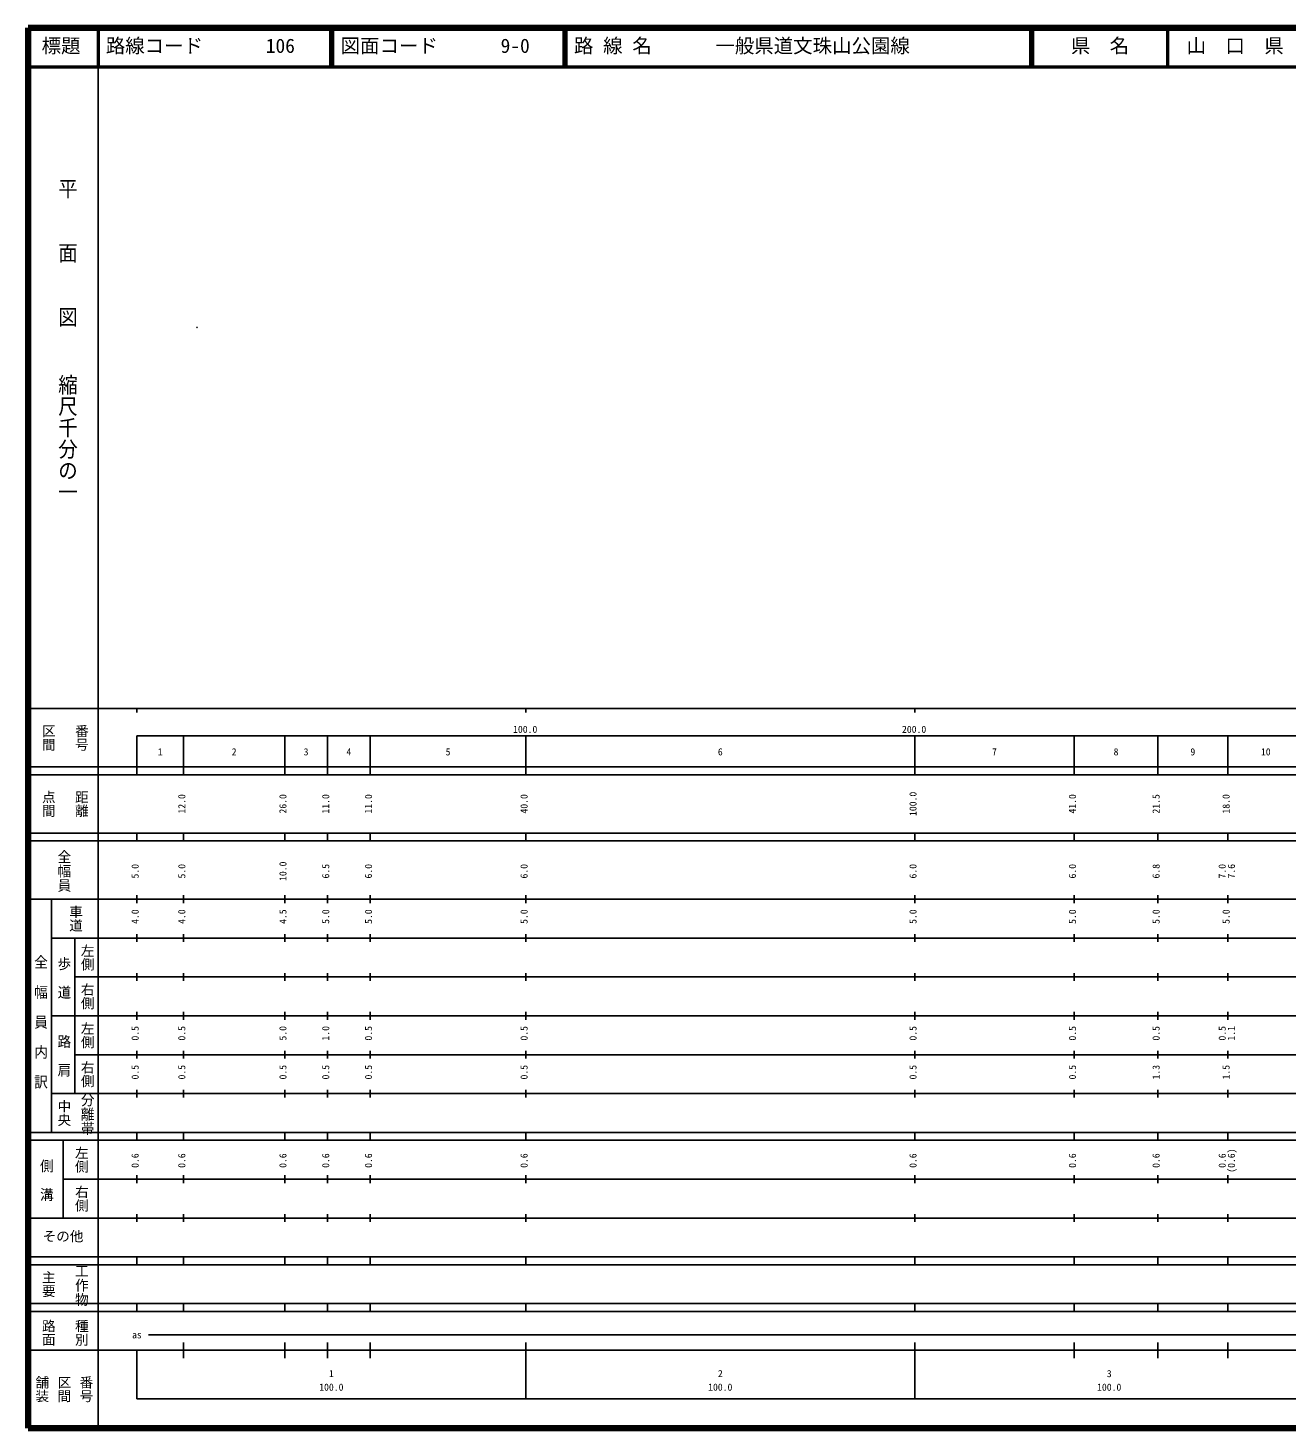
# Model space of a CAD drawing. Units: millimetres on the paper. Extents: x 40 to 680, y 20 to 380.
# Drawn here: x 40 to 363.7, y 20 to 380 of the extents above; entities that cross this region are included whole.
import ezdxf
from ezdxf.enums import TextEntityAlignment as Align

# ---------------------------------------------------------------- set-up
doc = ezdxf.new("R2010")
doc.units = ezdxf.units.MM
for name, color, linetype, lineweight in [('M-OTRS', 6, 'Continuous', 25), ('M-TTL', 2, 'Continuous', 140), ('M-TTL-BAND', 7, 'Continuous', 25), ('M-TTL-LINE', 7, 'Continuous', 50)]:
    doc.layers.add(name, color=color, linetype=linetype, lineweight=lineweight)
doc.layers.add('M-TTL-TXT', color=7, linetype='Continuous')
doc.styles.add('@ＭＳ ゴシック', font='')
doc.styles.add('ＭＳ ゴシック', font='')
doc.styles.get('@ＭＳ ゴシック').set_extended_font_data('@MS Gothic')
doc.styles.get('ＭＳ ゴシック').set_extended_font_data('MS Gothic')

msp = doc.modelspace()

# ---------------------------------------------------------------- linework, layer by layer
at = {"layer": 'M-OTRS'}
for radius in [0.0312, 0.025, 0.0187, 0.0125, 0.0062]:
    msp.add_circle((83.436, 303.013), radius, dxfattribs=at)
at = {"layer": 'M-TTL'}
for p, q in [((40, 380), (40, 20)), ((680, 380), (40, 380)), ((40, 20), (680, 20))]:
    msp.add_line(p, q, dxfattribs=at)
at = {"layer": 'M-TTL-BAND'}
for p, q in [((58, 370), (58, 20)), ((40, 205), (579, 205)), ((68, 205), (68, 204)), ((168, 205), (168, 204)), ((268, 205), (268, 204)), ((68, 198), (579, 198)), ((68, 198), (68, 188)), ((80, 188), (80, 198)), ((106, 188), (106, 198)), ((117, 188), (117, 198)), ((128, 188), (128, 198)), ((168, 188), (168, 198)), ((268, 188), (268, 198)), ((309, 188), (309, 198)), ((330.5, 188), (330.5, 198)), ((348.5, 188), (348.5, 198)), ((40, 190), (579, 190)), ((40, 188), (579, 188)), ((40, 173), (579, 173)), ((68, 171), (68, 173)), ((80, 171), (80, 173)), ((106, 171), (106, 173)), ((117, 171), (117, 173)), ((128, 171), (128, 173)), ((168, 171), (168, 173)), ((268, 171), (268, 173)), ((309, 171), (309, 173)), ((330.5, 171), (330.5, 173)), ((348.5, 171), (348.5, 173)), ((40, 171), (579, 171)), ((40, 156), (579, 156)), ((46, 96), (46, 156)), ((68, 155), (68, 157)), ((80, 155), (80, 157)), ((106, 155), (106, 157)), ((117, 155), (117, 157)), ((128, 155), (128, 157)), ((168, 155), (168, 157)), ((268, 155), (268, 157)), ((309, 155), (309, 157)), ((330.5, 155), (330.5, 157)), ((348.5, 155), (348.5, 157)), ((46, 146), (579, 146)), ((52, 146), (52, 106)), ((68, 145), (68, 147)), ((80, 145), (80, 147)), ((106, 145), (106, 147)), ((117, 145), (117, 147)), ((128, 145), (128, 147)), ((168, 145), (168, 147)), ((268, 145), (268, 147)), ((309, 145), (309, 147)), ((330.5, 145), (330.5, 147)), ((348.5, 145), (348.5, 147)), ((68, 135), (68, 137)), ((80, 135), (80, 137)), ((106, 135), (106, 137)), ((117, 135), (117, 137)), ((128, 135), (128, 137)), ((168, 135), (168, 137)), ((268, 135), (268, 137)), ((309, 135), (309, 137)), ((330.5, 135), (330.5, 137)), ((348.5, 135), (348.5, 137)), ((52, 136), (579, 136)), ((46, 126), (579, 126)), ((68, 125), (68, 127)), ((80, 125), (80, 127)), ((106, 125), (106, 127)), ((117, 125), (117, 127)), ((128, 125), (128, 127)), ((168, 125), (168, 127)), ((268, 125), (268, 127)), ((309, 125), (309, 127)), ((330.5, 125), (330.5, 127)), ((348.5, 125), (348.5, 127)), ((52, 116), (579, 116)), ((68, 115), (68, 117)), ((80, 115), (80, 117)), ((106, 115), (106, 117)), ((117, 115), (117, 117)), ((128, 115), (128, 117)), ((168, 115), (168, 117)), ((268, 115), (268, 117)), ((309, 115), (309, 117)), ((330.5, 115), (330.5, 117)), ((348.5, 115), (348.5, 117)), ((46, 106), (579, 106)), ((68, 105), (68, 107)), ((80, 105), (80, 107)), ((106, 105), (106, 107)), ((117, 105), (117, 107)), ((128, 105), (128, 107)), ((168, 105), (168, 107)), ((268, 105), (268, 107)), ((309, 105), (309, 107)), ((330.5, 105), (330.5, 107)), ((348.5, 105), (348.5, 107)), ((40, 96), (579, 96)), ((40, 94), (579, 94)), ((49, 94), (49, 74)), ((68, 94), (68, 96)), ((80, 94), (80, 96)), ((106, 94), (106, 96)), ((117, 94), (117, 96)), ((128, 94), (128, 96)), ((168, 94), (168, 96)), ((268, 94), (268, 96)), ((309, 94), (309, 96)), ((330.5, 94), (330.5, 96)), ((348.5, 94), (348.5, 96)), ((49, 84), (579, 84)), ((68, 83), (68, 85)), ((80, 83), (80, 85)), ((106, 83), (106, 85)), ((117, 83), (117, 85)), ((128, 83), (128, 85)), ((168, 83), (168, 85)), ((268, 83), (268, 85)), ((309, 83), (309, 85)), ((330.5, 83), (330.5, 85)), ((348.5, 83), (348.5, 85)), ((40, 74), (579, 74)), ((68, 73), (68, 75)), ((80, 73), (80, 75)), ((106, 73), (106, 75)), ((117, 73), (117, 75)), ((128, 73), (128, 75)), ((168, 73), (168, 75)), ((268, 73), (268, 75)), ((309, 73), (309, 75)), ((330.5, 73), (330.5, 75)), ((348.5, 73), (348.5, 75)), ((40, 64), (579, 64)), ((40, 62), (579, 62)), ((68, 62), (68, 64)), ((80, 62), (80, 64)), ((106, 62), (106, 64)), ((117, 62), (117, 64)), ((128, 62), (128, 64)), ((168, 62), (168, 64)), ((268, 62), (268, 64)), ((309, 62), (309, 64)), ((330.5, 62), (330.5, 64)), ((348.5, 62), (348.5, 64)), ((40, 52), (579, 52)), ((68, 50), (68, 52)), ((80, 50), (80, 52)), ((106, 50), (106, 52)), ((117, 50), (117, 52)), ((128, 50), (128, 52)), ((168, 50), (168, 52)), ((268, 50), (268, 52)), ((309, 50), (309, 52)), ((330.5, 50), (330.5, 52)), ((348.5, 50), (348.5, 52)), ((40, 50), (579, 50)), ((71, 44), (565, 44)), ((40, 40), (579, 40)), ((68, 40), (68, 27.5)), ((80, 38), (80, 42)), ((106, 38), (106, 42)), ((117, 38), (117, 42)), ((128, 38), (128, 42)), ((168, 27.5), (168, 42)), ((268, 27.5), (268, 42)), ((309, 38), (309, 42)), ((330.5, 38), (330.5, 42)), ((348.5, 38), (348.5, 42)), ((68, 27.5), (579, 27.5))]:
    msp.add_line(p, q, dxfattribs=at)
at = {"layer": 'M-TTL-LINE'}
for p, q in [((58, 380), (58, 370)), ((117.75, 380), (117.75, 370)), ((118.25, 380), (118.25, 370)), ((177.75, 380), (177.75, 370)), ((178.25, 380), (178.25, 370)), ((297.75, 380), (297.75, 370)), ((298.25, 380), (298.25, 370)), ((333, 380), (333, 370)), ((40, 370), (680, 370))]:
    msp.add_line(p, q, dxfattribs=at)

# ---------------------------------------------------------------- texts
at = {"layer": 'M-TTL-BAND', "style": '@ＭＳ ゴシック'}
for s, height, width, p in [('平\u3000\u3000面\u3000\u3000図', 3.666, 1.1, (47.277, 341.475)), ('縮尺千分の一', 3.666, 1.1, (47.277, 291.03)), ('全幅員', 2.566, 1.05, (47.25, 168.75)), ('全\u3000幅\u3000員\u3000内\u3000訳', 2.566, 1.1, (41.25, 141.75)), ('歩\u3000道', 2.566, 1.05, (47.25, 141.25)), ('路\u3000肩', 2.566, 1.05, (47.25, 121.25)), ('分離帯', 2.566, 1.05, (53.25, 106.25)), ('側\u3000溝', 2.566, 1.05, (42.75, 89.25)), ('工作物', 2.566, 1.05, (51.75, 62.25))]:
    msp.add_text(s, height=height, rotation=270, dxfattribs=dict(at, width=width)).set_placement(p, align=Align.BOTTOM_LEFT)
at = {"layer": 'M-TTL-BAND'}
for s, height, rotation, style, p in [('区間', 2.566, 270, '@ＭＳ ゴシック', (43.25, 201)), ('番号', 2.566, 270, '@ＭＳ ゴシック', (51.75, 201)), ('点間', 2.566, 270, '@ＭＳ ゴシック', (43.25, 184)), ('距離', 2.566, 270, '@ＭＳ ゴシック', (51.75, 184)), ('12.0', 1.833, 90, 'ＭＳ ゴシック', (81, 178)), ('26.0', 1.833, 90, 'ＭＳ ゴシック', (107, 178)), ('11.0', 1.833, 90, 'ＭＳ ゴシック', (118, 178)), ('11.0', 1.833, 90, 'ＭＳ ゴシック', (129, 178)), ('40.0', 1.833, 90, 'ＭＳ ゴシック', (169, 178)), ('100.0', 1.833, 90, 'ＭＳ ゴシック', (269, 177.375)), ('41.0', 1.833, 90, 'ＭＳ ゴシック', (310, 178)), ('21.5', 1.833, 90, 'ＭＳ ゴシック', (331.5, 178)), ('18.0', 1.833, 90, 'ＭＳ ゴシック', (349.5, 178)), ('5.0', 1.833, 90, 'ＭＳ ゴシック', (69, 161.299)), ('5.0', 1.833, 90, 'ＭＳ ゴシック', (81, 161.299)), ('10.0', 1.833, 90, 'ＭＳ ゴシック', (107, 160.674)), ('6.5', 1.833, 90, 'ＭＳ ゴシック', (118, 161.299)), ('6.0', 1.833, 90, 'ＭＳ ゴシック', (129, 161.299)), ('6.0', 1.833, 90, 'ＭＳ ゴシック', (169, 161.299)), ('6.0', 1.833, 90, 'ＭＳ ゴシック', (269, 161.299)), ('6.0', 1.833, 90, 'ＭＳ ゴシック', (310, 161.299)), ('6.8', 1.833, 90, 'ＭＳ ゴシック', (331.5, 161.299)), ('7.0', 1.833, 90, 'ＭＳ ゴシック', (348.5, 161.299)), ('7.6', 1.833, 90, 'ＭＳ ゴシック', (350.87, 161.299)), ('車道', 2.566, 270, '@ＭＳ ゴシック', (50.25, 154.5)), ('4.0', 1.833, 90, 'ＭＳ ゴシック', (69, 149.625)), ('4.0', 1.833, 90, 'ＭＳ ゴシック', (81, 149.625)), ('4.5', 1.833, 90, 'ＭＳ ゴシック', (107, 149.625)), ('5.0', 1.833, 90, 'ＭＳ ゴシック', (118, 149.625)), ('5.0', 1.833, 90, 'ＭＳ ゴシック', (129, 149.625)), ('5.0', 1.833, 90, 'ＭＳ ゴシック', (169, 149.625)), ('5.0', 1.833, 90, 'ＭＳ ゴシック', (269, 149.625)), ('5.0', 1.833, 90, 'ＭＳ ゴシック', (310, 149.625)), ('5.0', 1.833, 90, 'ＭＳ ゴシック', (331.5, 149.625)), ('5.0', 1.833, 90, 'ＭＳ ゴシック', (349.5, 149.625)), ('左側', 2.566, 270, '@ＭＳ ゴシック', (53.25, 144.5)), ('右側', 2.566, 270, '@ＭＳ ゴシック', (53.25, 134.5)), ('左側', 2.566, 270, '@ＭＳ ゴシック', (53.25, 124.5)), ('0.5', 1.833, 90, 'ＭＳ ゴシック', (69, 119.625)), ('0.5', 1.833, 90, 'ＭＳ ゴシック', (81, 119.625)), ('5.0', 1.833, 90, 'ＭＳ ゴシック', (107, 119.625)), ('1.0', 1.833, 90, 'ＭＳ ゴシック', (118, 119.625)), ('0.5', 1.833, 90, 'ＭＳ ゴシック', (129, 119.625)), ('0.5', 1.833, 90, 'ＭＳ ゴシック', (169, 119.625)), ('0.5', 1.833, 90, 'ＭＳ ゴシック', (269, 119.625)), ('0.5', 1.833, 90, 'ＭＳ ゴシック', (310, 119.625)), ('0.5', 1.833, 90, 'ＭＳ ゴシック', (331.5, 119.625)), ('0.5', 1.833, 90, 'ＭＳ ゴシック', (348.5, 119.625)), ('1.1', 1.833, 90, 'ＭＳ ゴシック', (350.87, 119.625)), ('右側', 2.566, 270, '@ＭＳ ゴシック', (53.25, 114.5)), ('0.5', 1.833, 90, 'ＭＳ ゴシック', (69, 109.625)), ('0.5', 1.833, 90, 'ＭＳ ゴシック', (81, 109.625)), ('0.5', 1.833, 90, 'ＭＳ ゴシック', (107, 109.625)), ('0.5', 1.833, 90, 'ＭＳ ゴシック', (118, 109.625)), ('0.5', 1.833, 90, 'ＭＳ ゴシック', (129, 109.625)), ('0.5', 1.833, 90, 'ＭＳ ゴシック', (169, 109.625)), ('0.5', 1.833, 90, 'ＭＳ ゴシック', (269, 109.625)), ('0.5', 1.833, 90, 'ＭＳ ゴシック', (310, 109.625)), ('1.3', 1.833, 90, 'ＭＳ ゴシック', (331.5, 109.625)), ('1.5', 1.833, 90, 'ＭＳ ゴシック', (349.5, 109.625)), ('中央', 2.566, 270, '@ＭＳ ゴシック', (47.25, 104.5)), ('左側', 2.566, 270, '@ＭＳ ゴシック', (51.75, 92.5)), ('0.6', 1.833, 90, 'ＭＳ ゴシック', (69, 86.889)), ('0.6', 1.833, 90, 'ＭＳ ゴシック', (81, 86.889)), ('0.6', 1.833, 90, 'ＭＳ ゴシック', (107, 86.889)), ('0.6', 1.833, 90, 'ＭＳ ゴシック', (118, 86.889)), ('0.6', 1.833, 90, 'ＭＳ ゴシック', (129, 86.889)), ('0.6', 1.833, 90, 'ＭＳ ゴシック', (169, 86.889)), ('0.6', 1.833, 90, 'ＭＳ ゴシック', (269, 86.889)), ('0.6', 1.833, 90, 'ＭＳ ゴシック', (310, 86.889)), ('0.6', 1.833, 90, 'ＭＳ ゴシック', (331.5, 86.889)), ('0.6', 1.833, 90, 'ＭＳ ゴシック', (348.5, 86.889)), ('(0.6)', 1.833, 90, 'ＭＳ ゴシック', (350.87, 85.639)), ('右側', 2.566, 270, '@ＭＳ ゴシック', (51.75, 82.5)), ('主要', 2.566, 270, '@ＭＳ ゴシック', (43.25, 60.5)), ('路面', 2.566, 270, '@ＭＳ ゴシック', (43.25, 48)), ('種別', 2.566, 270, '@ＭＳ ゴシック', (51.75, 48)), ('舗装', 2.566, 270, '@ＭＳ ゴシック', (41.583, 33.5)), ('区間', 2.566, 270, '@ＭＳ ゴシック', (47.25, 33.5)), ('番号', 2.566, 270, '@ＭＳ ゴシック', (52.917, 33.5))]:
    msp.add_text(s, height=height, rotation=rotation, dxfattribs=dict(at, style=style)).set_placement(p, align=Align.BOTTOM_LEFT)
at = {"layer": 'M-TTL-BAND', "style": 'ＭＳ ゴシック'}
for s, height, p in [('100.0', 1.833, (164.719, 198.195)), ('200.0', 1.833, (264.719, 198.195)), ('1', 1.833, (73.375, 192.405)), ('2', 1.833, (92.375, 192.405)), ('3', 1.833, (110.875, 192.405)), ('4', 1.833, (121.875, 192.405)), ('5', 1.833, (147.375, 192.405)), ('6', 1.833, (217.375, 192.405)), ('7', 1.833, (287.875, 192.405)), ('8', 1.833, (319.125, 192.405)), ('9', 1.833, (338.875, 192.405)), ('10', 1.833, (357, 192.405)), ('その他', 2.566, (43.75, 67.25)), ('as', 1.833, (66.75, 42.5)), ('1', 1.833, (117.375, 32.523)), ('2', 1.833, (217.375, 32.523)), ('3', 1.833, (317.375, 32.523)), ('100.0', 1.833, (114.875, 29.033)), ('100.0', 1.833, (214.875, 29.033)), ('100.0', 1.833, (314.875, 29.033))]:
    msp.add_text(s, height=height, dxfattribs=at).set_placement(p, align=Align.BOTTOM_LEFT)
at = {"layer": 'M-TTL-TXT', "style": 'ＭＳ ゴシック'}
for s, p in [('標題', (43.5, 372.5)), ('路線コード', (60, 372.5)), ('106', (101.142, 372.5)), ('図面コード', (120.38, 372.5)), ('9-0', (161.521, 372.5)), ('路 線 名', (180.38, 372.5)), ('一般県道文珠山公園線', (216.734, 372.5)), ('県\u3000名', (308.125, 372.5)), ('山\u3000口\u3000県', (337.875, 372.5))]:
    msp.add_text(s, height=3.666, dxfattribs=at).set_placement(p, align=Align.BOTTOM_LEFT)

doc.saveas('drawing.dxf')
